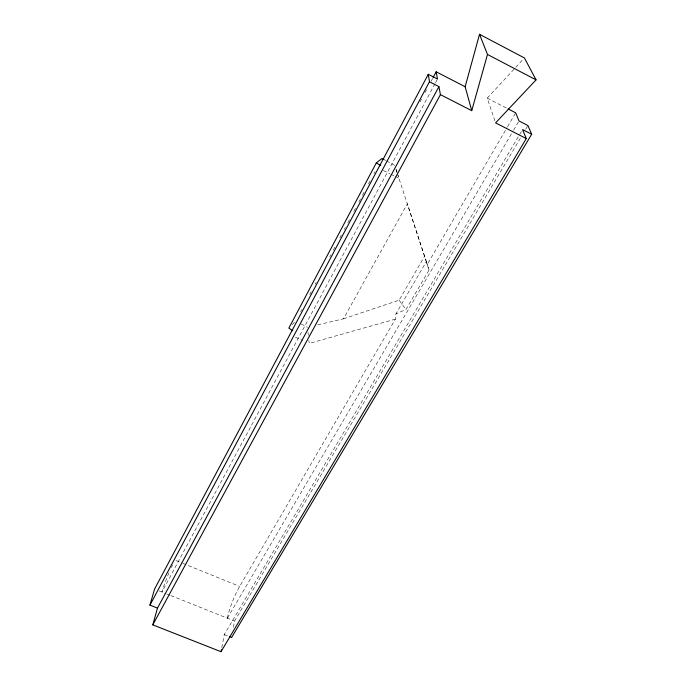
<?xml version="1.0" encoding="UTF-8"?>
<svg xmlns="http://www.w3.org/2000/svg" width="686" height="686" viewBox="0 0 686 686"><rect width="100%" height="100%" fill="white"/><g stroke="black" fill="none" stroke-linecap="round" stroke-linejoin="round"><path stroke-width="0.51" stroke-dasharray="3.43 2.57" d="M227.34 618.249A24.499 4.322 -68 0 1 239.671 586.41L395.41 319.119L395.908 313.896L426.306 261.606L427.284 264.427L507.04 127.596M233.446 627.218L234.561 621.044L520.271 138.418M221.784 647.678L224.262 634.601L521.471 131.403M300.691 311.598L301.694 309.712M309.72 294.586L311.221 291.756M315.234 284.193L316.237 282.306M329.786 256.787L330.789 254.9M333.302 250.176L335.308 246.394M339.827 237.888L341.328 235.049M344.338 229.381L345.341 227.495M347.853 222.761L349.86 218.988M353.873 211.425L355.88 207.644M358.889 201.976L360.399 199.137M362.405 195.356L364.412 191.583M368.425 184.019L370.431 180.238M373.947 173.627L374.95 171.732M420.064 101.888L421.573 99.067M425.097 92.481L426.606 89.66M431.134 81.197L432.643 78.376M434.967 83.735L161.939 592.018A24.79 2.787 -67.2 0 1 170.042 570.426M435.473 82.792L437.505 79.019M317.721 324.847L343.437 318.836L407.295 203.845L429.05 270.07L406.001 309.455L395.908 313.896M343.437 318.836L399.115 300.202L424.463 256.41M507.58 126.67L515.666 112.804M227.383 618.172L513.042 131.103M513.591 130.186L519.01 120.942M525.725 129.208L527.903 125.529M494.923 120.899L487.232 98.141L522.989 59.493M292.262 324.572L295.666 321.048M395.41 319.119L309.223 343.429L308.889 340.402M224.262 634.601L228.841 636.419M159.178 590.912L165.909 593.604M166.895 593.999L169.871 595.191M170.865 595.585L234.561 621.044M175.985 560.565L181.859 562.949M182.845 563.343L239.671 586.436M295.4 337.143L302.775 340.496M383.337 170.54L389.837 173.747M390.763 174.201L394.476 176.028M395.402 176.491L399.115 178.317L398.094 175.324M487.232 98.141L507.134 108.405M301.103 323.912L307.439 327.256M383.791 159.486L385.601 160.464M386.51 160.953L394.682 165.36M399.115 300.202L406.001 309.455M396.045 169.348L397.751 174.33M396.011 169.408L397.005 172.452M397.34 173.464L427.284 264.427M426.306 261.606L429.05 270.07M307.997 332.307L308.331 335.343M171.311 567.622A24.79 2.787 -67.2 0 1 172.58 564.947"/><path stroke-width="1.03" d="M438.92 86.625L440.429 94.642L471.745 110.669L465.142 86.753L436.159 71.79L437.505 79.019L428.287 74.277L429.47 81.771L438.92 86.625L157.471 608.113L152.806 624.869L221.021 651.7L221.398 649.685M465.142 86.753L479.523 34.3L524.421 57.95L536.049 79.876L495.592 122.871L526.282 138.581L221.021 651.7M471.745 110.669L487.497 54.443L479.523 34.3M157.471 608.113L149.951 605.129L154.573 589.077L428.287 74.277M383.791 159.486L381.973 158.5L376.331 162.839L288.857 328.097L292.811 330.806M149.951 605.129L429.47 81.771M433.14 77.432L436.159 71.79M152.806 624.869L440.429 94.642M508.086 108.894L515.666 112.804L519.01 120.942L527.903 125.529L531.684 134.233L231.585 637.508L229.759 636.78M531.684 134.233L522.561 129.56L526.282 138.581M487.497 54.443L536.049 79.876M376.331 162.839L380.713 165.626"/></g></svg>
